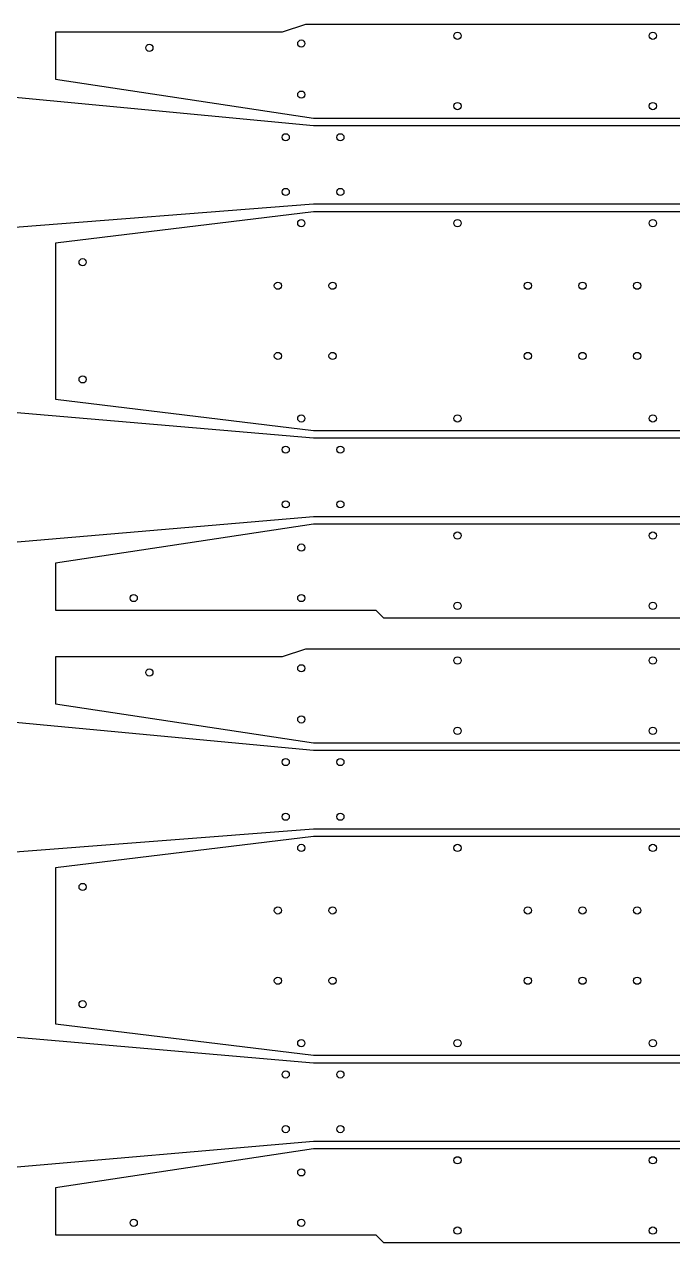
# Model space of a CAD drawing. Header units: millimetres. Extents: x 43.3 to 83.3, y 94.2 to 164.2.
# Drawn here: x 59.6 to 67.9, y 126.3 to 141.9 of the extents above; entities that cross this region are included whole.
import ezdxf

# ---------------------------------------------------------------- set-up
doc = ezdxf.new("R2010")
doc.units = ezdxf.units.MM
doc.layers.add('Foil', color=5, linetype='Continuous')

msp = doc.modelspace()

# ---------------------------------------------------------------- linework, layer by layer
at = {"layer": 'Foil'}
for p, q in [((63.2, 141.9), (62.9, 141.8)), ((70.7, 141.9), (63.2, 141.9)), ((63.3, 140.6), (51.7, 141.7)), ((62.9, 141.8), (60, 141.8)), ((60, 141.8), (60, 141.2)), ((60, 141.2), (63.3, 140.7)), ((63.3, 140.7), (63.4, 140.7)), ((67.9, 140.6), (63.3, 140.6)), ((63.4, 140.7), (68.1, 140.7)), ((70.7, 140.6), (67.9, 140.6)), ((51.7, 138.7), (63.3, 139.6)), ((63.3, 139.5), (60, 139.1)), ((63.3, 139.6), (64.2, 139.6)), ((64.3, 139.5), (63.3, 139.5)), ((64.2, 139.6), (67.9, 139.6)), ((68, 139.5), (64.3, 139.5)), ((67.9, 139.6), (70.7, 139.6)), ((60, 139.1), (60, 137.1)), ((63.3, 136.6), (51.7, 137.6)), ((60, 137.1), (63.3, 136.7)), ((63.3, 136.7), (64.4, 136.7)), ((64.4, 136.7), (68, 136.7)), ((64.3, 136.6), (63.3, 136.6)), ((67.9, 136.6), (64.3, 136.6)), ((70.7, 136.6), (67.9, 136.6)), ((51.7, 134.6), (63.3, 135.6)), ((63.3, 135.6), (64.2, 135.6)), ((64.2, 135.6), (67.9, 135.6)), ((67.9, 135.6), (70.7, 135.6)), ((63.3, 135.5), (60, 135)), ((64.4, 135.5), (63.3, 135.5)), ((68.1, 135.5), (64.4, 135.5)), ((60, 135), (60, 134.4)), ((60, 134.4), (64.1, 134.4)), ((64.1, 134.4), (64.2, 134.3)), ((64.2, 134.3), (70.7, 134.3)), ((63.2, 133.9), (62.9, 133.8)), ((70.7, 133.9), (63.2, 133.9)), ((63.3, 132.6), (51.7, 133.7)), ((62.9, 133.8), (60, 133.8)), ((60, 133.8), (60, 133.2)), ((60, 133.2), (63.3, 132.7)), ((63.3, 132.7), (63.4, 132.7)), ((67.9, 132.6), (63.3, 132.6)), ((63.4, 132.7), (68.1, 132.7)), ((70.7, 132.6), (67.9, 132.6)), ((51.7, 130.7), (63.3, 131.6)), ((63.3, 131.6), (64.2, 131.6)), ((64.2, 131.6), (67.9, 131.6)), ((67.9, 131.6), (70.7, 131.6)), ((63.3, 131.5), (60, 131.1)), ((64.3, 131.5), (63.3, 131.5)), ((68, 131.5), (64.3, 131.5)), ((60, 131.1), (60, 129.1)), ((63.3, 128.6), (51.7, 129.6)), ((60, 129.1), (63.3, 128.7)), ((63.3, 128.7), (64.4, 128.7)), ((64.4, 128.7), (68, 128.7)), ((64.3, 128.6), (63.3, 128.6)), ((67.9, 128.6), (64.3, 128.6)), ((70.7, 128.6), (67.9, 128.6)), ((51.7, 126.6), (63.3, 127.6)), ((63.3, 127.5), (60, 127)), ((63.3, 127.6), (64.2, 127.6)), ((64.4, 127.5), (63.3, 127.5)), ((64.2, 127.6), (67.9, 127.6)), ((68.1, 127.5), (64.4, 127.5)), ((67.9, 127.6), (70.7, 127.6)), ((60, 127), (60, 126.4)), ((60, 126.4), (64.1, 126.4)), ((64.1, 126.4), (64.2, 126.3)), ((64.2, 126.3), (70.7, 126.3))]:
    msp.add_line(p, q, dxfattribs=at)
for centre in [(63.146, 141.654), (65.146, 141.754), (67.646, 141.754), (61.2, 141.6), (63.146, 141), (65.146, 140.854), (67.646, 140.854), (62.946, 140.454), (63.646, 140.454), (62.946, 139.754), (63.646, 139.754), (63.146, 139.354), (65.146, 139.354), (67.646, 139.354), (60.346, 138.854), (62.846, 138.554), (63.546, 138.554), (66.046, 138.554), (66.746, 138.554), (67.446, 138.554), (62.846, 137.654), (63.546, 137.654), (66.046, 137.654), (66.746, 137.654), (67.446, 137.654), (60.346, 137.354), (63.146, 136.854), (65.146, 136.854), (67.646, 136.854), (62.946, 136.454), (63.646, 136.454), (62.946, 135.754), (63.646, 135.754), (65.146, 135.354), (67.646, 135.354), (63.146, 135.2), (61, 134.554), (63.146, 134.554), (65.146, 134.454), (67.646, 134.454), (63.146, 133.654), (65.146, 133.754), (67.646, 133.754), (61.2, 133.6), (63.146, 133), (65.146, 132.854), (67.646, 132.854), (62.946, 132.454), (63.646, 132.454), (62.946, 131.754), (63.646, 131.754), (63.146, 131.354), (65.146, 131.354), (67.646, 131.354), (60.346, 130.854), (62.846, 130.554), (63.546, 130.554), (66.046, 130.554), (66.746, 130.554), (67.446, 130.554), (62.846, 129.654), (63.546, 129.654), (66.046, 129.654), (66.746, 129.654), (67.446, 129.654), (60.346, 129.354), (63.146, 128.854), (65.146, 128.854), (67.646, 128.854), (62.946, 128.454), (63.646, 128.454), (62.946, 127.754), (63.646, 127.754), (65.146, 127.354), (67.646, 127.354), (63.146, 127.2), (61, 126.554), (63.146, 126.554), (65.146, 126.454), (67.646, 126.454)]:
    msp.add_circle(centre, 0.0463, dxfattribs=at)

doc.saveas('drawing.dxf')
